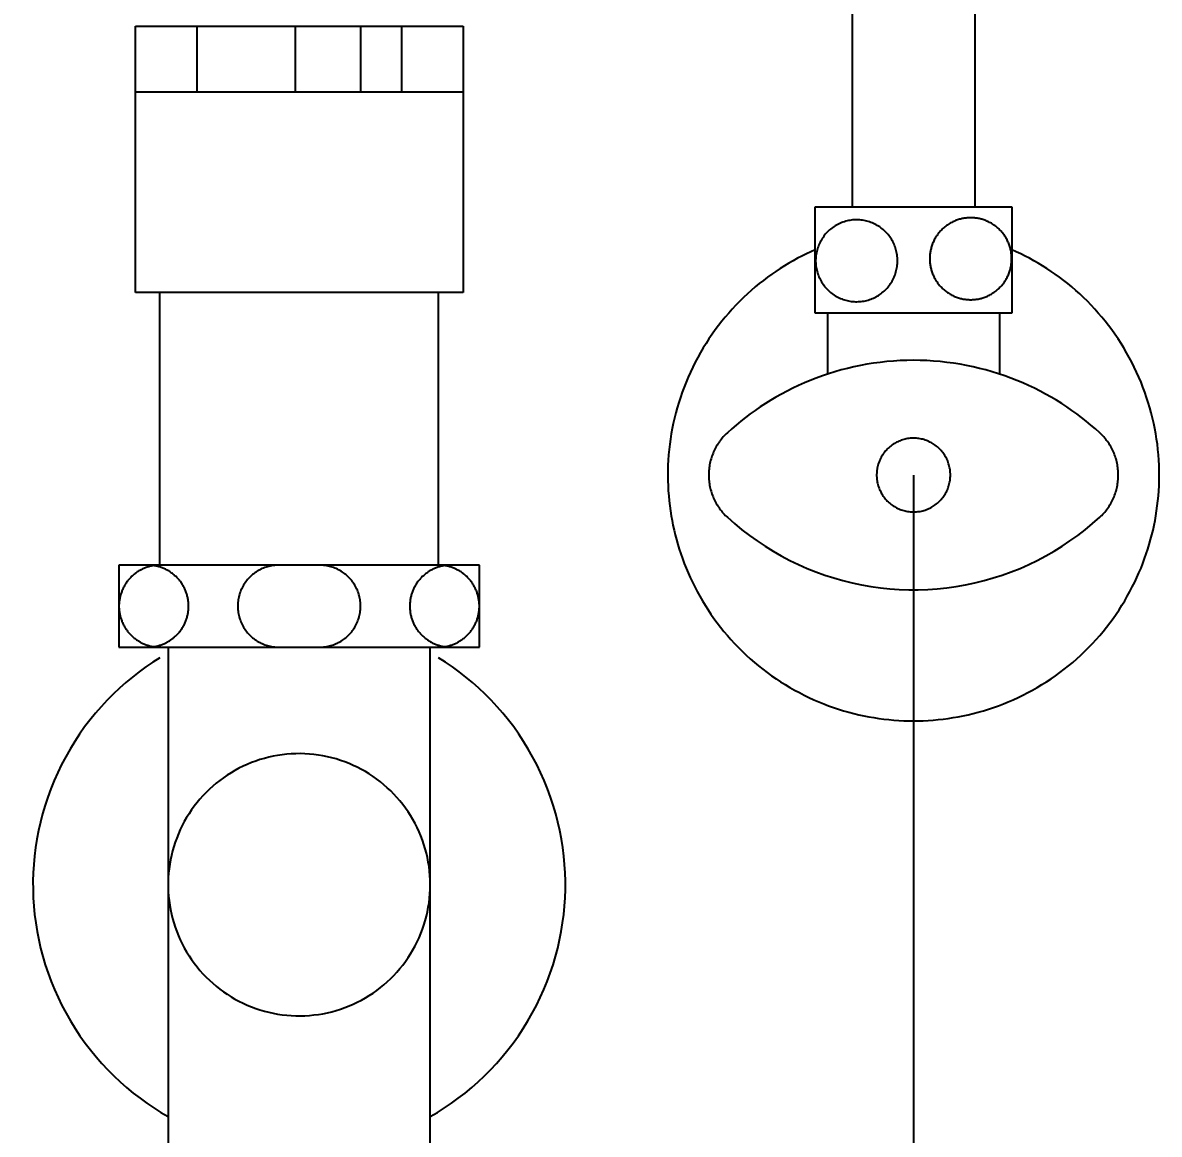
# Model space of a CAD drawing. Header units: millimetres. Extents: x 9401 to 11826, y -521 to 2909.
# Drawn here: x 10173.3 to 10312.1, y 593.8 to 729.4 of the extents above; entities that cross this region are included whole.
import ezdxf
from ezdxf.lldxf.tags import DXFTag

# ---------------------------------------------------------------- set-up
doc = ezdxf.new("R2010")
doc.units = ezdxf.units.MM
doc.header["$LTSCALE"] = 0.2
doc.linetypes.add('DASHED2', pattern=[0.375, 0.25, -0.125])
doc.layers.add('BU', color=7, linetype='Continuous')
doc.layers.add('POINT', color=7, linetype='Continuous')
doc.layers.add('LINE', color=7, linetype='Continuous', lineweight=25)
doc.styles.add('h', font='', dxfattribs={"height": 28})
doc.styles.get('h').set_extended_font_data('Haansoft Batang')
tags = doc.linetypes.add('Amconstr', pattern=[9999, 9999, 0]).pattern_tags.tags
tags[6:7] = [DXFTag(74, 4), DXFTag(75, 0), DXFTag(340, '0'), DXFTag(46, 1.0), DXFTag(50, 0.0), DXFTag(44, 0.0), DXFTag(45, 0.0)]
tags[4:5] = [DXFTag(74, 4), DXFTag(75, 0), DXFTag(340, '0'), DXFTag(46, 1.0), DXFTag(50, 0.0), DXFTag(44, 0.0), DXFTag(45, 0.0)]
doc.dimstyles.new('AM_ISO$0', dxfattribs={"dimtxt": 28, "dimasz": 24, "dimexe": 10, "dimexo": 0, "dimgap": 10, "dimtad": 1, "dimdec": 0, "dimdsep": 46, "dimtxsty": 'h', "dimcen": -5, "dimclrd": 256, "dimclre": 256, "dimclrt": 256, "dimadec": 0, "dimazin": 2, "dimtp": 0.1, "dimtm": 0.1, "dimtfac": 0.71, "dimtdec": 0, "dimtmove": 0, "dimatfit": 3, "dimfxl": 0, "dimlwd": -1, "dimlwe": -1, "dimarcsym": 0})

# ---------------------------------------------------------------- blocks, each defined once
blk = doc.blocks.new('*D9')
at = {"layer": 'Defpoints', "color": 0, "linetype": 'Amconstr'}
for p in [(10132.07, 674.24), (10282.07, 674.24), (10282.07, 435.91)]:
    blk.add_point(p, dxfattribs=at)
at = {"layer": 'LINE', "linetype": 'ByBlock'}
for p, q in [((10132.07, 674.24), (10132.07, 425.91)), ((10282.07, 674.24), (10282.07, 425.91)), ((10156.07, 435.91), (10258.07, 435.91))]:
    blk.add_line(p, q, dxfattribs=at)
at = {"layer": 'LINE', "linetype": 'Amconstr'}
for points in [[(10156.07, 439.91), (10156.07, 431.91), (10132.07, 435.91)], [(10258.07, 439.91), (10258.07, 431.91), (10282.07, 435.91)]]:
    blk.add_solid(points, dxfattribs=at)
at = {"layer": 'LINE', "linetype": 'Amconstr', "insert": (10207.07, 459.94), "char_height": 28, "attachment_point": 5, "style": 'h'}
blk.add_mtext('150', dxfattribs=at)

msp = doc.modelspace()

# ---------------------------------------------------------------- linework, layer by layer
at = {"layer": 'BU', "color": 7}
for points in [[(10289.57, 792.64), (10289.57, 706.99)], [(10274.57, 791.33), (10274.57, 706.99)], [(10191.07, 653.24), (10191.07, 532.24)], [(10223.07, 532.24), (10223.07, 653.24)]]:
    msp.add_lwpolyline(points, dxfattribs=at)
at = {"layer": 'BU', "color": 0}
for points in [[(10187.07, 729.02), (10227.07, 729.02)], [(10187.07, 696.53), (10187.07, 729.02)], [(10194.57, 729.02), (10194.57, 721.02)], [(10206.57, 729.02), (10206.57, 721.02)], [(10214.57, 729.02), (10214.57, 721.02)], [(10219.57, 729.02), (10219.57, 721.02)], [(10227.07, 729.02), (10227.07, 696.53)], [(10187.07, 721.02), (10227.07, 721.02)], [(10270.07, 693.99), (10270.07, 706.99)], [(10270.07, 706.99), (10294.07, 706.99)], [(10294.07, 706.99), (10294.07, 693.99)], [(10280.12, 700.39), (10280.12, 700.57), (10280.11, 700.74), (10280.09, 700.91), (10280.07, 701.08), (10280.05, 701.26), (10280.01, 701.43), (10279.97, 701.59), (10279.93, 701.76), (10279.88, 701.93), (10279.82, 702.09), (10279.76, 702.25), (10279.69, 702.41), (10279.62, 702.57), (10279.54, 702.73), (10279.46, 702.88), (10279.37, 703.03), (10279.27, 703.17), (10279.18, 703.32), (10279.07, 703.46), (10278.96, 703.59), (10278.85, 703.72), (10278.73, 703.85), (10278.61, 703.97), (10278.48, 704.09), (10278.35, 704.21), (10278.22, 704.32), (10278.08, 704.42), (10277.94, 704.52), (10277.79, 704.62), (10277.65, 704.71), (10277.49, 704.79), (10277.34, 704.87), (10277.18, 704.95), (10277.02, 705.02), (10276.86, 705.08), (10276.7, 705.14), (10276.53, 705.19), (10276.37, 705.23), (10276.2, 705.27), (10276.03, 705.31), (10275.86, 705.34), (10275.68, 705.36), (10275.51, 705.38), (10275.34, 705.39), (10275.16, 705.39), (10274.99, 705.39), (10274.82, 705.38), (10274.64, 705.37), (10274.47, 705.35), (10274.3, 705.32), (10274.13, 705.29), (10273.96, 705.26), (10273.79, 705.21), (10273.63, 705.16), (10273.46, 705.11), (10273.3, 705.05), (10273.14, 704.98), (10272.98, 704.91), (10272.82, 704.83), (10272.67, 704.75), (10272.52, 704.66), (10272.37, 704.57), (10272.23, 704.47), (10272.09, 704.37), (10271.95, 704.26), (10271.82, 704.15), (10271.69, 704.03), (10271.57, 703.91), (10271.45, 703.79), (10271.33, 703.66), (10271.22, 703.52), (10271.12, 703.39), (10271.02, 703.25), (10270.92, 703.1), (10270.83, 702.95), (10270.74, 702.8), (10270.66, 702.65), (10270.58, 702.49), (10270.51, 702.34), (10270.45, 702.17), (10270.39, 702.01), (10270.34, 701.85), (10270.29, 701.68), (10270.25, 701.51), (10270.21, 701.34), (10270.18, 701.17), (10270.16, 701), (10270.14, 700.83), (10270.13, 700.65), (10270.12, 700.48), (10270.12, 700.3), (10270.13, 700.13), (10270.14, 699.96), (10270.16, 699.79), (10270.18, 699.61), (10270.21, 699.44), (10270.25, 699.27), (10270.29, 699.1), (10270.34, 698.94), (10270.39, 698.77), (10270.45, 698.61), (10270.51, 698.45), (10270.58, 698.29), (10270.66, 698.13), (10270.74, 697.98), (10270.83, 697.83), (10270.92, 697.68), (10271.02, 697.54), (10271.12, 697.4), (10271.22, 697.26), (10271.33, 697.13), (10271.45, 697), (10271.57, 696.87), (10271.69, 696.75), (10271.82, 696.63), (10271.95, 696.52), (10272.09, 696.41), (10272.23, 696.31), (10272.37, 696.21), (10272.52, 696.12), (10272.67, 696.03), (10272.82, 695.95), (10272.98, 695.87), (10273.14, 695.8), (10273.3, 695.74), (10273.46, 695.68), (10273.63, 695.62), (10273.79, 695.57), (10273.96, 695.53), (10274.13, 695.49), (10274.3, 695.46), (10274.47, 695.43), (10274.64, 695.41), (10274.82, 695.4), (10274.99, 695.39), (10275.16, 695.39), (10275.34, 695.4), (10275.51, 695.41), (10275.68, 695.42), (10275.86, 695.45), (10276.03, 695.47), (10276.2, 695.51), (10276.37, 695.55), (10276.53, 695.6), (10276.7, 695.65), (10276.86, 695.7), (10277.02, 695.77), (10277.18, 695.84), (10277.34, 695.91), (10277.49, 695.99), (10277.65, 696.08), (10277.79, 696.17), (10277.94, 696.26), (10278.08, 696.36), (10278.22, 696.47), (10278.35, 696.58), (10278.48, 696.69), (10278.61, 696.81), (10278.73, 696.93), (10278.85, 697.06), (10278.96, 697.19), (10279.07, 697.33), (10279.18, 697.47), (10279.27, 697.61), (10279.37, 697.76), (10279.46, 697.9), (10279.54, 698.06), (10279.62, 698.21), (10279.69, 698.37), (10279.76, 698.53), (10279.82, 698.69), (10279.88, 698.85), (10279.93, 699.02), (10279.97, 699.19), (10280.01, 699.36), (10280.05, 699.53), (10280.07, 699.7), (10280.09, 699.87), (10280.11, 700.04), (10280.12, 700.22), (10280.12, 700.39)], [(10294.05, 700.64), (10294.05, 700.75), (10294.04, 700.86), (10294.04, 700.98), (10294.03, 701.09), (10294.02, 701.2), (10294, 701.32), (10293.99, 701.44), (10293.97, 701.55), (10293.94, 701.67), (10293.92, 701.78), (10293.89, 701.9), (10293.86, 702.02), (10293.82, 702.13), (10293.78, 702.25), (10293.74, 702.37), (10293.7, 702.48), (10293.65, 702.6), (10293.6, 702.71), (10293.55, 702.83), (10293.49, 702.94), (10293.43, 703.05), (10293.37, 703.16), (10293.3, 703.27), (10293.23, 703.38), (10293.16, 703.48), (10293.09, 703.59), (10293.01, 703.69), (10292.93, 703.79), (10292.85, 703.89), (10292.76, 703.99), (10292.67, 704.08), (10292.58, 704.18), (10292.49, 704.27), (10292.4, 704.36), (10292.3, 704.44), (10292.2, 704.52), (10292.1, 704.6), (10292, 704.68), (10291.89, 704.75), (10291.78, 704.83), (10291.68, 704.89), (10291.57, 704.96), (10291.46, 705.02), (10291.35, 705.08), (10291.23, 705.14), (10291.12, 705.19), (10291, 705.24), (10290.89, 705.29), (10290.77, 705.33), (10290.66, 705.38), (10290.54, 705.41), (10290.42, 705.45), (10290.31, 705.48), (10290.19, 705.51), (10290.07, 705.53), (10289.96, 705.56), (10289.84, 705.58), (10289.73, 705.6), (10289.61, 705.61), (10289.5, 705.62), (10289.38, 705.63), (10289.27, 705.64), (10289.16, 705.64), (10289.05, 705.64), (10288.94, 705.64), (10288.83, 705.64), (10288.71, 705.63), (10288.6, 705.62), (10288.49, 705.61), (10288.37, 705.6), (10288.25, 705.58), (10288.14, 705.56), (10288.02, 705.53), (10287.91, 705.51), (10287.79, 705.48), (10287.67, 705.45), (10287.56, 705.41), (10287.44, 705.38), (10287.32, 705.33), (10287.21, 705.29), (10287.09, 705.24), (10286.98, 705.19), (10286.87, 705.14), (10286.75, 705.08), (10286.64, 705.02), (10286.53, 704.96), (10286.42, 704.89), (10286.31, 704.83), (10286.21, 704.75), (10286.1, 704.68), (10286, 704.6), (10285.9, 704.52), (10285.8, 704.44), (10285.7, 704.36), (10285.61, 704.27), (10285.51, 704.18), (10285.42, 704.08), (10285.34, 703.99), (10285.25, 703.89), (10285.17, 703.79), (10285.09, 703.69), (10285.01, 703.59), (10284.94, 703.48), (10284.86, 703.38), (10284.8, 703.27), (10284.73, 703.16), (10284.67, 703.05), (10284.61, 702.94), (10284.55, 702.83), (10284.5, 702.71), (10284.45, 702.6), (10284.4, 702.48), (10284.36, 702.37), (10284.31, 702.25), (10284.28, 702.13), (10284.24, 702.02), (10284.21, 701.9), (10284.18, 701.78), (10284.16, 701.67), (10284.13, 701.55), (10284.11, 701.44), (10284.1, 701.32), (10284.08, 701.2), (10284.07, 701.09), (10284.06, 700.98), (10284.05, 700.86), (10284.05, 700.75), (10284.05, 700.64), (10284.05, 700.53), (10284.05, 700.42), (10284.06, 700.31), (10284.07, 700.19), (10284.08, 700.08), (10284.1, 699.96), (10284.11, 699.85), (10284.13, 699.73), (10284.16, 699.62), (10284.18, 699.5), (10284.21, 699.38), (10284.24, 699.27), (10284.28, 699.15), (10284.31, 699.03), (10284.36, 698.92), (10284.4, 698.8), (10284.45, 698.69), (10284.5, 698.57), (10284.55, 698.46), (10284.61, 698.34), (10284.67, 698.23), (10284.73, 698.12), (10284.8, 698.01), (10284.86, 697.91), (10284.94, 697.8), (10285.01, 697.69), (10285.09, 697.59), (10285.17, 697.49), (10285.25, 697.39), (10285.34, 697.29), (10285.42, 697.2), (10285.51, 697.11), (10285.61, 697.02), (10285.7, 696.93), (10285.8, 696.84), (10285.9, 696.76), (10286, 696.68), (10286.1, 696.6), (10286.21, 696.53), (10286.31, 696.46), (10286.42, 696.39), (10286.53, 696.32), (10286.64, 696.26), (10286.75, 696.2), (10286.87, 696.14), (10286.98, 696.09), (10287.09, 696.04), (10287.21, 695.99), (10287.32, 695.95), (10287.44, 695.91), (10287.56, 695.87), (10287.67, 695.83), (10287.79, 695.8), (10287.91, 695.77), (10288.02, 695.75), (10288.14, 695.72), (10288.25, 695.7), (10288.37, 695.69), (10288.49, 695.67), (10288.6, 695.66), (10288.71, 695.65), (10288.83, 695.65), (10288.94, 695.64), (10289.05, 695.64), (10289.16, 695.64), (10289.27, 695.65), (10289.38, 695.65), (10289.5, 695.66), (10289.61, 695.67), (10289.73, 695.69), (10289.84, 695.7), (10289.96, 695.72), (10290.07, 695.75), (10290.19, 695.77), (10290.31, 695.8), (10290.42, 695.83), (10290.54, 695.87), (10290.66, 695.91), (10290.77, 695.95), (10290.89, 695.99), (10291, 696.04), (10291.12, 696.09), (10291.23, 696.14), (10291.35, 696.2), (10291.46, 696.26), (10291.57, 696.32), (10291.68, 696.39), (10291.78, 696.46), (10291.89, 696.53), (10292, 696.6), (10292.1, 696.68), (10292.2, 696.76), (10292.3, 696.84), (10292.4, 696.93), (10292.49, 697.02), (10292.58, 697.11), (10292.67, 697.2), (10292.76, 697.29), (10292.85, 697.39), (10292.93, 697.49), (10293.01, 697.59), (10293.09, 697.69), (10293.16, 697.8), (10293.23, 697.91), (10293.3, 698.01), (10293.37, 698.12), (10293.43, 698.23), (10293.49, 698.34), (10293.55, 698.46), (10293.6, 698.57), (10293.65, 698.69), (10293.7, 698.8), (10293.74, 698.92), (10293.78, 699.03), (10293.82, 699.15), (10293.86, 699.27), (10293.89, 699.38), (10293.92, 699.5), (10293.94, 699.62), (10293.97, 699.73), (10293.99, 699.85), (10294, 699.96), (10294.02, 700.08), (10294.03, 700.19), (10294.04, 700.31), (10294.04, 700.42), (10294.05, 700.53), (10294.05, 700.64)], [(10270.07, 701.73), (10269.53, 701.49), (10268.99, 701.24), (10268.45, 700.97), (10267.91, 700.69), (10267.38, 700.4), (10266.85, 700.09), (10266.32, 699.77), (10265.8, 699.44), (10265.28, 699.1), (10264.76, 698.74), (10264.25, 698.37), (10263.74, 697.99), (10263.24, 697.6), (10262.75, 697.19), (10262.26, 696.77), (10261.79, 696.34), (10261.31, 695.9), (10260.85, 695.44), (10260.39, 694.98), (10259.95, 694.5), (10259.51, 694.01), (10259.08, 693.52), (10258.67, 693.01), (10258.26, 692.49), (10257.86, 691.96), (10257.48, 691.42), (10257.1, 690.87), (10256.74, 690.31), (10256.39, 689.75), (10256.05, 689.18), (10255.73, 688.59), (10255.42, 688.01), (10255.12, 687.41), (10254.83, 686.81), (10254.56, 686.2), (10254.3, 685.59), (10254.06, 684.97), (10253.83, 684.35), (10253.61, 683.72), (10253.41, 683.09), (10253.22, 682.46), (10253.05, 681.83), (10252.89, 681.19), (10252.74, 680.55), (10252.61, 679.91), (10252.5, 679.27), (10252.39, 678.63), (10252.31, 677.99), (10252.23, 677.35), (10252.17, 676.71), (10252.13, 676.07), (10252.09, 675.44), (10252.08, 674.8), (10252.07, 674.17), (10252.08, 673.55), (10252.1, 672.92), (10252.13, 672.3), (10252.18, 671.69), (10252.24, 671.08), (10252.31, 670.47), (10252.39, 669.87), (10252.48, 669.28), (10252.59, 668.69), (10252.7, 668.11), (10252.83, 667.53), (10252.97, 666.95), (10253.12, 666.37), (10253.29, 665.78), (10253.46, 665.2), (10253.65, 664.62), (10253.86, 664.04), (10254.07, 663.46), (10254.31, 662.88), (10254.55, 662.3), (10254.81, 661.72), (10255.08, 661.15), (10255.36, 660.58), (10255.66, 660.02), (10255.97, 659.45), (10256.29, 658.9), (10256.63, 658.35), (10256.98, 657.8), (10257.34, 657.26), (10257.71, 656.72), (10258.1, 656.2), (10258.5, 655.67), (10258.92, 655.16), (10259.34, 654.66), (10259.78, 654.16), (10260.23, 653.67), (10260.69, 653.2), (10261.16, 652.73), (10261.64, 652.27), (10262.13, 651.82), (10262.64, 651.38), (10263.15, 650.96), (10263.67, 650.54), (10264.2, 650.14), (10264.74, 649.75), (10265.29, 649.37), (10265.84, 649.01), (10266.4, 648.66), (10266.97, 648.32), (10267.55, 647.99), (10268.13, 647.68), (10268.71, 647.38), (10269.3, 647.09), (10269.9, 646.82), (10270.5, 646.56), (10271.1, 646.31), (10271.71, 646.08), (10272.32, 645.87), (10272.93, 645.66), (10273.54, 645.48), (10274.16, 645.3), (10274.77, 645.14), (10275.39, 644.99), (10276.01, 644.86), (10276.62, 644.74), (10277.24, 644.63), (10277.85, 644.54), (10278.46, 644.46), (10279.07, 644.39), (10279.68, 644.33), (10280.28, 644.29), (10280.88, 644.26), (10281.48, 644.24), (10282.07, 644.24), (10282.66, 644.24), (10283.26, 644.26), (10283.86, 644.29), (10284.47, 644.33), (10285.07, 644.39), (10285.68, 644.46), (10286.29, 644.54), (10286.91, 644.63), (10287.52, 644.74), (10288.13, 644.86), (10288.75, 644.99), (10289.37, 645.14), (10289.98, 645.3), (10290.6, 645.48), (10291.21, 645.66), (10291.82, 645.87), (10292.43, 646.08), (10293.04, 646.31), (10293.64, 646.56), (10294.24, 646.82), (10294.84, 647.09), (10295.43, 647.38), (10296.01, 647.68), (10296.6, 647.99), (10297.17, 648.32), (10297.74, 648.66), (10298.3, 649.01), (10298.86, 649.37), (10299.4, 649.75), (10299.94, 650.14), (10300.47, 650.54), (10300.99, 650.96), (10301.5, 651.38), (10302.01, 651.82), (10302.5, 652.27), (10302.98, 652.73), (10303.45, 653.2), (10303.91, 653.67), (10304.36, 654.16), (10304.8, 654.66), (10305.22, 655.16), (10305.64, 655.67), (10306.04, 656.2), (10306.43, 656.72), (10306.8, 657.26), (10307.16, 657.8), (10307.51, 658.35), (10307.85, 658.9), (10308.17, 659.45), (10308.48, 660.02), (10308.78, 660.58), (10309.07, 661.15), (10309.34, 661.72), (10309.59, 662.3), (10309.84, 662.88), (10310.07, 663.46), (10310.28, 664.04), (10310.49, 664.62), (10310.68, 665.2), (10310.85, 665.78), (10311.02, 666.37), (10311.17, 666.95), (10311.31, 667.53), (10311.44, 668.11), (10311.55, 668.69), (10311.66, 669.28), (10311.75, 669.87), (10311.83, 670.47), (10311.9, 671.08), (10311.96, 671.69), (10312.01, 672.3), (10312.04, 672.92), (10312.06, 673.55), (10312.07, 674.17), (10312.07, 674.8), (10312.05, 675.44), (10312.01, 676.07), (10311.97, 676.71), (10311.91, 677.35), (10311.84, 677.99), (10311.75, 678.63), (10311.65, 679.27), (10311.53, 679.91), (10311.4, 680.55), (10311.25, 681.19), (10311.1, 681.83), (10310.92, 682.46), (10310.73, 683.09), (10310.53, 683.72), (10310.32, 684.35), (10310.08, 684.97), (10309.84, 685.59), (10309.58, 686.2), (10309.31, 686.81), (10309.02, 687.41), (10308.72, 688.01), (10308.41, 688.59), (10308.09, 689.17), (10307.75, 689.75), (10307.4, 690.31), (10307.04, 690.87), (10306.66, 691.42), (10306.28, 691.96), (10305.88, 692.49), (10305.48, 693.01), (10305.06, 693.52), (10304.63, 694.01), (10304.19, 694.5), (10303.75, 694.98), (10303.29, 695.44), (10302.83, 695.9), (10302.36, 696.34), (10301.88, 696.77), (10301.39, 697.19), (10300.9, 697.6), (10300.4, 697.99), (10299.89, 698.37), (10299.38, 698.74), (10298.87, 699.1), (10298.34, 699.44), (10297.82, 699.77), (10297.29, 700.09), (10296.76, 700.4), (10296.23, 700.69), (10295.69, 700.97), (10295.15, 701.24), (10294.61, 701.49), (10294.07, 701.73)], [(10227.07, 696.53), (10187.07, 696.53)], [(10190.07, 663.24), (10190.07, 696.53)], [(10224.07, 663.24), (10224.07, 696.53)], [(10294.07, 693.99), (10270.07, 693.99)], [(10271.57, 693.99), (10271.57, 686.56)], [(10292.57, 693.99), (10292.57, 686.56)], [(10304.8, 679.4), (10304.27, 679.88), (10303.72, 680.34), (10303.16, 680.8), (10302.59, 681.26), (10302, 681.7), (10301.4, 682.13), (10300.79, 682.55), (10300.16, 682.96), (10299.51, 683.36), (10298.86, 683.75), (10298.19, 684.12), (10297.51, 684.49), (10296.82, 684.83), (10296.12, 685.17), (10295.4, 685.48), (10294.68, 685.79), (10293.94, 686.07), (10293.2, 686.35), (10292.44, 686.6), (10291.68, 686.84), (10290.91, 687.06), (10290.13, 687.26), (10289.34, 687.44), (10288.55, 687.61), (10287.75, 687.76), (10286.95, 687.88), (10286.14, 687.99), (10285.33, 688.08), (10284.52, 688.15), (10283.7, 688.2), (10282.89, 688.23), (10282.07, 688.24), (10281.25, 688.23), (10280.44, 688.2), (10279.62, 688.15), (10278.81, 688.08), (10278, 687.99), (10277.19, 687.88), (10276.39, 687.76), (10275.59, 687.61), (10274.8, 687.44), (10274.01, 687.26), (10273.23, 687.06), (10272.46, 686.84), (10271.7, 686.6), (10270.94, 686.35), (10270.2, 686.07), (10269.46, 685.79), (10268.74, 685.48), (10268.02, 685.17), (10267.32, 684.83), (10266.63, 684.49), (10265.95, 684.12), (10265.28, 683.75), (10264.63, 683.36), (10263.98, 682.96), (10263.36, 682.55), (10262.74, 682.13), (10262.14, 681.7), (10261.55, 681.26), (10260.98, 680.8), (10260.42, 680.34), (10259.87, 679.88), (10259.34, 679.4)], [(10259.34, 679.4), (10259.21, 679.28), (10259.09, 679.15), (10258.96, 679.03), (10258.84, 678.89), (10258.72, 678.76), (10258.61, 678.62), (10258.5, 678.47), (10258.39, 678.33), (10258.29, 678.18), (10258.18, 678.03), (10258.09, 677.87), (10257.99, 677.71), (10257.9, 677.55), (10257.82, 677.39), (10257.74, 677.23), (10257.66, 677.06), (10257.59, 676.89), (10257.52, 676.72), (10257.46, 676.54), (10257.4, 676.37), (10257.35, 676.2), (10257.3, 676.02), (10257.26, 675.84), (10257.22, 675.66), (10257.18, 675.49), (10257.15, 675.31), (10257.13, 675.13), (10257.11, 674.95), (10257.09, 674.77), (10257.08, 674.59), (10257.07, 674.42), (10257.07, 674.24), (10257.07, 674.06), (10257.08, 673.88), (10257.09, 673.71), (10257.11, 673.53), (10257.13, 673.35), (10257.15, 673.17), (10257.18, 672.99), (10257.22, 672.81), (10257.26, 672.64), (10257.3, 672.46), (10257.35, 672.28), (10257.4, 672.11), (10257.46, 671.93), (10257.52, 671.76), (10257.59, 671.59), (10257.66, 671.42), (10257.74, 671.25), (10257.82, 671.09), (10257.9, 670.92), (10257.99, 670.76), (10258.09, 670.61), (10258.18, 670.45), (10258.29, 670.3), (10258.39, 670.15), (10258.5, 670), (10258.61, 669.86), (10258.72, 669.72), (10258.84, 669.58), (10258.96, 669.45), (10259.09, 669.32), (10259.21, 669.2), (10259.34, 669.08)], [(10286.57, 674.24), (10286.57, 674.39), (10286.56, 674.55), (10286.55, 674.71), (10286.53, 674.86), (10286.5, 675.02), (10286.47, 675.17), (10286.44, 675.32), (10286.4, 675.47), (10286.35, 675.62), (10286.3, 675.77), (10286.25, 675.92), (10286.19, 676.06), (10286.12, 676.2), (10286.05, 676.34), (10285.97, 676.48), (10285.89, 676.61), (10285.81, 676.74), (10285.72, 676.87), (10285.63, 677), (10285.53, 677.12), (10285.43, 677.24), (10285.32, 677.35), (10285.21, 677.46), (10285.1, 677.57), (10284.98, 677.67), (10284.86, 677.77), (10284.73, 677.87), (10284.61, 677.96), (10284.48, 678.04), (10284.34, 678.12), (10284.21, 678.2), (10284.07, 678.27), (10283.93, 678.34), (10283.78, 678.4), (10283.64, 678.46), (10283.49, 678.51), (10283.34, 678.56), (10283.19, 678.6), (10283.04, 678.63), (10282.89, 678.66), (10282.73, 678.69), (10282.58, 678.71), (10282.42, 678.72), (10282.27, 678.73), (10282.11, 678.74), (10281.95, 678.74), (10281.8, 678.73), (10281.64, 678.72), (10281.49, 678.7), (10281.33, 678.68), (10281.18, 678.65), (10281.03, 678.62), (10280.87, 678.58), (10280.72, 678.53), (10280.58, 678.48), (10280.43, 678.43), (10280.29, 678.37), (10280.14, 678.31), (10280, 678.24), (10279.87, 678.16), (10279.73, 678.08), (10279.6, 678), (10279.47, 677.91), (10279.34, 677.82), (10279.22, 677.72), (10279.1, 677.62), (10278.99, 677.52), (10278.87, 677.41), (10278.77, 677.29), (10278.66, 677.18), (10278.56, 677.06), (10278.47, 676.93), (10278.38, 676.81), (10278.29, 676.68), (10278.21, 676.54), (10278.13, 676.41), (10278.06, 676.27), (10277.99, 676.13), (10277.92, 675.99), (10277.87, 675.84), (10277.81, 675.7), (10277.76, 675.55), (10277.72, 675.4), (10277.68, 675.25), (10277.65, 675.09), (10277.63, 674.94), (10277.6, 674.78), (10277.59, 674.63), (10277.58, 674.47), (10277.57, 674.32), (10277.57, 674.16), (10277.58, 674), (10277.59, 673.85), (10277.6, 673.69), (10277.63, 673.54), (10277.65, 673.38), (10277.68, 673.23), (10277.72, 673.08), (10277.76, 672.93), (10277.81, 672.78), (10277.87, 672.63), (10277.92, 672.49), (10277.99, 672.35), (10278.06, 672.21), (10278.13, 672.07), (10278.21, 671.93), (10278.29, 671.8), (10278.38, 671.67), (10278.47, 671.54), (10278.56, 671.42), (10278.66, 671.3), (10278.77, 671.18), (10278.87, 671.07), (10278.99, 670.96), (10279.1, 670.86), (10279.22, 670.76), (10279.34, 670.66), (10279.47, 670.57), (10279.6, 670.48), (10279.73, 670.39), (10279.87, 670.32), (10280, 670.24), (10280.14, 670.17), (10280.29, 670.11), (10280.43, 670.05), (10280.58, 669.99), (10280.72, 669.94), (10280.87, 669.9), (10281.03, 669.86), (10281.18, 669.83), (10281.33, 669.8), (10281.49, 669.78), (10281.64, 669.76), (10281.8, 669.75), (10281.95, 669.74), (10282.11, 669.74), (10282.27, 669.74), (10282.42, 669.75), (10282.58, 669.77), (10282.73, 669.79), (10282.89, 669.81), (10283.04, 669.84), (10283.19, 669.88), (10283.34, 669.92), (10283.49, 669.97), (10283.64, 670.02), (10283.78, 670.08), (10283.93, 670.14), (10284.07, 670.21), (10284.21, 670.28), (10284.34, 670.35), (10284.48, 670.44), (10284.61, 670.52), (10284.73, 670.61), (10284.86, 670.71), (10284.98, 670.81), (10285.1, 670.91), (10285.21, 671.02), (10285.32, 671.13), (10285.43, 671.24), (10285.53, 671.36), (10285.63, 671.48), (10285.72, 671.61), (10285.81, 671.73), (10285.89, 671.87), (10285.97, 672), (10286.05, 672.14), (10286.12, 672.28), (10286.19, 672.42), (10286.25, 672.56), (10286.3, 672.71), (10286.35, 672.86), (10286.4, 673.01), (10286.44, 673.16), (10286.47, 673.31), (10286.5, 673.46), (10286.53, 673.62), (10286.55, 673.77), (10286.56, 673.93), (10286.57, 674.08), (10286.57, 674.24)], [(10304.8, 669.08), (10304.93, 669.2), (10305.05, 669.32), (10305.18, 669.45), (10305.3, 669.58), (10305.42, 669.72), (10305.53, 669.86), (10305.64, 670), (10305.75, 670.15), (10305.86, 670.3), (10305.96, 670.45), (10306.05, 670.61), (10306.15, 670.76), (10306.24, 670.92), (10306.32, 671.09), (10306.4, 671.25), (10306.48, 671.42), (10306.55, 671.59), (10306.62, 671.76), (10306.68, 671.93), (10306.74, 672.11), (10306.79, 672.28), (10306.84, 672.46), (10306.88, 672.64), (10306.92, 672.81), (10306.96, 672.99), (10306.99, 673.17), (10307.01, 673.35), (10307.03, 673.53), (10307.05, 673.71), (10307.06, 673.88), (10307.07, 674.06), (10307.07, 674.24), (10307.07, 674.42), (10307.06, 674.59), (10307.05, 674.77), (10307.03, 674.95), (10307.01, 675.13), (10306.99, 675.31), (10306.96, 675.49), (10306.92, 675.66), (10306.88, 675.84), (10306.84, 676.02), (10306.79, 676.2), (10306.74, 676.37), (10306.68, 676.54), (10306.62, 676.72), (10306.55, 676.89), (10306.48, 677.06), (10306.4, 677.23), (10306.32, 677.39), (10306.24, 677.55), (10306.15, 677.71), (10306.05, 677.87), (10305.96, 678.03), (10305.86, 678.18), (10305.75, 678.33), (10305.64, 678.47), (10305.53, 678.62), (10305.42, 678.76), (10305.3, 678.89), (10305.18, 679.03), (10305.05, 679.15), (10304.93, 679.28), (10304.8, 679.4)], [(10259.34, 669.08), (10260.21, 668.31), (10261.11, 667.57), (10262.03, 666.86), (10262.97, 666.19), (10263.94, 665.54), (10264.92, 664.94), (10265.93, 664.36), (10266.96, 663.82), (10268.01, 663.32), (10269.07, 662.85), (10270.15, 662.42), (10271.24, 662.03), (10272.34, 661.68), (10273.46, 661.36), (10274.59, 661.08), (10275.72, 660.84), (10276.87, 660.64), (10278.02, 660.48), (10279.17, 660.36), (10280.33, 660.28), (10281.49, 660.24), (10282.65, 660.24), (10283.81, 660.28), (10284.97, 660.36), (10286.12, 660.48), (10287.27, 660.64), (10288.42, 660.84), (10289.55, 661.08), (10290.68, 661.36), (10291.8, 661.68), (10292.9, 662.03), (10293.99, 662.42), (10295.07, 662.85), (10296.13, 663.32), (10297.18, 663.82), (10298.21, 664.36), (10299.22, 664.94), (10300.2, 665.54), (10301.17, 666.19), (10302.12, 666.86), (10303.04, 667.57), (10303.93, 668.31), (10304.8, 669.08)], [(10229.07, 663.24), (10185.07, 663.24)], [(10185.07, 663.24), (10185.07, 653.24)], [(10204.57, 663.24), (10204.4, 663.24), (10204.23, 663.23), (10204.05, 663.21), (10203.88, 663.19), (10203.71, 663.16), (10203.54, 663.13), (10203.37, 663.09), (10203.21, 663.05), (10203.04, 663), (10202.88, 662.94), (10202.72, 662.88), (10202.56, 662.82), (10202.4, 662.74), (10202.25, 662.67), (10202.1, 662.58), (10201.95, 662.5), (10201.8, 662.4), (10201.66, 662.3), (10201.52, 662.2), (10201.39, 662.09), (10201.25, 661.98), (10201.13, 661.86), (10201, 661.74), (10200.89, 661.62), (10200.77, 661.49), (10200.66, 661.36), (10200.56, 661.22), (10200.46, 661.08), (10200.36, 660.94), (10200.27, 660.79), (10200.18, 660.64), (10200.1, 660.49), (10200.03, 660.33), (10199.96, 660.17), (10199.9, 660.01), (10199.84, 659.85), (10199.78, 659.68), (10199.74, 659.52), (10199.7, 659.35), (10199.66, 659.18), (10199.63, 659.01), (10199.61, 658.84), (10199.59, 658.67), (10199.58, 658.5), (10199.57, 658.33), (10199.57, 658.15), (10199.58, 657.98), (10199.59, 657.81), (10199.61, 657.64), (10199.63, 657.47), (10199.66, 657.3), (10199.7, 657.13), (10199.74, 656.96), (10199.78, 656.79), (10199.84, 656.63), (10199.9, 656.47), (10199.96, 656.31), (10200.03, 656.15), (10200.1, 655.99), (10200.18, 655.84), (10200.27, 655.69), (10200.36, 655.54), (10200.46, 655.4), (10200.56, 655.26), (10200.66, 655.12), (10200.77, 654.99), (10200.89, 654.86), (10201, 654.73), (10201.13, 654.61), (10201.25, 654.5), (10201.39, 654.38), (10201.52, 654.28), (10201.66, 654.17), (10201.8, 654.08), (10201.95, 653.98), (10202.1, 653.89), (10202.25, 653.81), (10202.4, 653.73), (10202.56, 653.66), (10202.72, 653.59), (10202.88, 653.53), (10203.04, 653.48), (10203.21, 653.43), (10203.37, 653.38), (10203.54, 653.35), (10203.71, 653.31), (10203.88, 653.29), (10204.05, 653.27), (10204.23, 653.25), (10204.4, 653.24), (10204.57, 653.24)], [(10209.57, 653.24), (10209.74, 653.24), (10209.92, 653.25), (10210.09, 653.27), (10210.26, 653.29), (10210.43, 653.31), (10210.6, 653.35), (10210.77, 653.38), (10210.93, 653.43), (10211.1, 653.48), (10211.26, 653.53), (10211.42, 653.59), (10211.58, 653.66), (10211.74, 653.73), (10211.89, 653.81), (10212.05, 653.89), (10212.19, 653.98), (10212.34, 654.08), (10212.48, 654.17), (10212.62, 654.28), (10212.75, 654.38), (10212.89, 654.5), (10213.01, 654.61), (10213.14, 654.73), (10213.26, 654.86), (10213.37, 654.99), (10213.48, 655.12), (10213.58, 655.26), (10213.69, 655.4), (10213.78, 655.54), (10213.87, 655.69), (10213.96, 655.84), (10214.04, 655.99), (10214.11, 656.15), (10214.18, 656.31), (10214.25, 656.47), (10214.3, 656.63), (10214.36, 656.79), (10214.4, 656.96), (10214.45, 657.13), (10214.48, 657.3), (10214.51, 657.47), (10214.53, 657.64), (10214.55, 657.81), (10214.56, 657.98), (10214.57, 658.15), (10214.57, 658.33), (10214.56, 658.5), (10214.55, 658.67), (10214.53, 658.84), (10214.51, 659.01), (10214.48, 659.18), (10214.45, 659.35), (10214.4, 659.52), (10214.36, 659.68), (10214.3, 659.85), (10214.25, 660.01), (10214.18, 660.17), (10214.11, 660.33), (10214.04, 660.49), (10213.96, 660.64), (10213.87, 660.79), (10213.78, 660.94), (10213.69, 661.08), (10213.58, 661.22), (10213.48, 661.36), (10213.37, 661.49), (10213.26, 661.62), (10213.14, 661.74), (10213.01, 661.86), (10212.89, 661.98), (10212.75, 662.09), (10212.62, 662.2), (10212.48, 662.3), (10212.34, 662.4), (10212.19, 662.5), (10212.05, 662.58), (10211.89, 662.67), (10211.74, 662.74), (10211.58, 662.82), (10211.42, 662.88), (10211.26, 662.94), (10211.1, 663), (10210.93, 663.05), (10210.77, 663.09), (10210.6, 663.13), (10210.43, 663.16), (10210.26, 663.19), (10210.09, 663.21), (10209.92, 663.23), (10209.74, 663.24), (10209.57, 663.24)], [(10229.07, 653.24), (10229.07, 663.24)], [(10189.32, 663.18), (10189.22, 663.17), (10189.12, 663.15), (10189.02, 663.13), (10188.91, 663.1), (10188.81, 663.08), (10188.71, 663.05), (10188.61, 663.02), (10188.51, 662.99), (10188.4, 662.95), (10188.3, 662.92), (10188.2, 662.88), (10188.1, 662.83), (10188, 662.79), (10187.9, 662.74), (10187.8, 662.69), (10187.7, 662.64), (10187.6, 662.59), (10187.5, 662.53), (10187.41, 662.47), (10187.31, 662.41), (10187.22, 662.35), (10187.12, 662.28), (10187.03, 662.21), (10186.94, 662.14), (10186.85, 662.07), (10186.77, 661.99), (10186.68, 661.91), (10186.6, 661.84), (10186.51, 661.75), (10186.43, 661.67), (10186.36, 661.59), (10186.28, 661.5), (10186.2, 661.41), (10186.13, 661.32), (10186.06, 661.23), (10185.99, 661.13), (10185.93, 661.04), (10185.86, 660.94), (10185.8, 660.84), (10185.74, 660.75), (10185.69, 660.65), (10185.63, 660.54), (10185.58, 660.44), (10185.53, 660.34), (10185.49, 660.24), (10185.44, 660.13), (10185.4, 660.03), (10185.36, 659.92), (10185.33, 659.82), (10185.29, 659.71), (10185.26, 659.6), (10185.23, 659.5), (10185.21, 659.39), (10185.18, 659.29), (10185.16, 659.18), (10185.14, 659.07), (10185.12, 658.97), (10185.11, 658.86), (10185.1, 658.76), (10185.09, 658.65), (10185.08, 658.55), (10185.07, 658.44), (10185.07, 658.34), (10185.07, 658.24), (10185.07, 658.14), (10185.07, 658.03), (10185.08, 657.93), (10185.09, 657.83), (10185.1, 657.72), (10185.11, 657.62), (10185.12, 657.51), (10185.14, 657.4), (10185.16, 657.3), (10185.18, 657.19), (10185.21, 657.09), (10185.23, 656.98), (10185.26, 656.87), (10185.29, 656.77), (10185.33, 656.66), (10185.36, 656.55), (10185.4, 656.45), (10185.44, 656.34), (10185.49, 656.24), (10185.53, 656.14), (10185.58, 656.03), (10185.63, 655.93), (10185.69, 655.83), (10185.74, 655.73), (10185.8, 655.63), (10185.86, 655.54), (10185.93, 655.44), (10185.99, 655.34), (10186.06, 655.25), (10186.13, 655.16), (10186.2, 655.07), (10186.28, 654.98), (10186.36, 654.89), (10186.43, 654.81), (10186.51, 654.72), (10186.6, 654.64), (10186.68, 654.56), (10186.77, 654.49), (10186.85, 654.41), (10186.94, 654.34), (10187.03, 654.27), (10187.12, 654.2), (10187.22, 654.13), (10187.31, 654.07), (10187.41, 654.01), (10187.5, 653.95), (10187.6, 653.89), (10187.7, 653.84), (10187.8, 653.78), (10187.9, 653.74), (10188, 653.69), (10188.1, 653.64), (10188.2, 653.6), (10188.3, 653.56), (10188.4, 653.52), (10188.51, 653.49), (10188.61, 653.46), (10188.71, 653.43), (10188.81, 653.4), (10188.91, 653.37), (10189.02, 653.35), (10189.12, 653.33), (10189.22, 653.31), (10189.32, 653.3)], [(10189.32, 653.3), (10189.42, 653.31), (10189.52, 653.33), (10189.62, 653.35), (10189.73, 653.37), (10189.83, 653.4), (10189.93, 653.43), (10190.03, 653.46), (10190.13, 653.49), (10190.24, 653.52), (10190.34, 653.56), (10190.44, 653.6), (10190.54, 653.64), (10190.64, 653.69), (10190.74, 653.74), (10190.84, 653.78), (10190.94, 653.84), (10191.04, 653.89), (10191.14, 653.95), (10191.23, 654.01), (10191.33, 654.07), (10191.42, 654.13), (10191.52, 654.2), (10191.61, 654.27), (10191.7, 654.34), (10191.79, 654.41), (10191.87, 654.49), (10191.96, 654.56), (10192.04, 654.64), (10192.13, 654.72), (10192.21, 654.81), (10192.29, 654.89), (10192.36, 654.98), (10192.44, 655.07), (10192.51, 655.16), (10192.58, 655.25), (10192.65, 655.34), (10192.71, 655.44), (10192.78, 655.54), (10192.84, 655.63), (10192.9, 655.73), (10192.95, 655.83), (10193.01, 655.93), (10193.06, 656.03), (10193.11, 656.14), (10193.15, 656.24), (10193.2, 656.34), (10193.24, 656.45), (10193.28, 656.55), (10193.31, 656.66), (10193.35, 656.77), (10193.38, 656.87), (10193.41, 656.98), (10193.44, 657.09), (10193.46, 657.19), (10193.48, 657.3), (10193.5, 657.4), (10193.52, 657.51), (10193.53, 657.62), (10193.54, 657.72), (10193.55, 657.83), (10193.56, 657.93), (10193.57, 658.03), (10193.57, 658.14), (10193.57, 658.24), (10193.57, 658.34), (10193.57, 658.44), (10193.56, 658.55), (10193.55, 658.65), (10193.54, 658.76), (10193.53, 658.86), (10193.52, 658.97), (10193.5, 659.07), (10193.48, 659.18), (10193.46, 659.29), (10193.44, 659.39), (10193.41, 659.5), (10193.38, 659.6), (10193.35, 659.71), (10193.31, 659.82), (10193.28, 659.92), (10193.24, 660.03), (10193.2, 660.13), (10193.15, 660.24), (10193.11, 660.34), (10193.06, 660.44), (10193.01, 660.54), (10192.95, 660.65), (10192.9, 660.75), (10192.84, 660.84), (10192.78, 660.94), (10192.71, 661.04), (10192.65, 661.13), (10192.58, 661.23), (10192.51, 661.32), (10192.44, 661.41), (10192.36, 661.5), (10192.29, 661.59), (10192.21, 661.67), (10192.13, 661.75), (10192.04, 661.84), (10191.96, 661.91), (10191.87, 661.99), (10191.79, 662.07), (10191.7, 662.14), (10191.61, 662.21), (10191.52, 662.28), (10191.42, 662.35), (10191.33, 662.41), (10191.23, 662.47), (10191.14, 662.53), (10191.04, 662.59), (10190.94, 662.64), (10190.84, 662.69), (10190.74, 662.74), (10190.64, 662.79), (10190.54, 662.83), (10190.44, 662.88), (10190.34, 662.92), (10190.24, 662.95), (10190.13, 662.99), (10190.03, 663.02), (10189.93, 663.05), (10189.83, 663.08), (10189.73, 663.1), (10189.62, 663.13), (10189.52, 663.15), (10189.42, 663.17), (10189.32, 663.18)], [(10224.82, 663.18), (10224.72, 663.17), (10224.62, 663.15), (10224.52, 663.13), (10224.41, 663.1), (10224.31, 663.08), (10224.21, 663.05), (10224.11, 663.02), (10224.01, 662.99), (10223.9, 662.95), (10223.8, 662.92), (10223.7, 662.88), (10223.6, 662.83), (10223.5, 662.79), (10223.4, 662.74), (10223.3, 662.69), (10223.2, 662.64), (10223.1, 662.59), (10223, 662.53), (10222.91, 662.47), (10222.81, 662.41), (10222.72, 662.35), (10222.62, 662.28), (10222.53, 662.21), (10222.44, 662.14), (10222.35, 662.07), (10222.27, 661.99), (10222.18, 661.91), (10222.1, 661.84), (10222.01, 661.75), (10221.93, 661.67), (10221.86, 661.59), (10221.78, 661.5), (10221.7, 661.41), (10221.63, 661.32), (10221.56, 661.23), (10221.49, 661.13), (10221.43, 661.04), (10221.36, 660.94), (10221.3, 660.84), (10221.24, 660.75), (10221.19, 660.65), (10221.13, 660.54), (10221.08, 660.44), (10221.03, 660.34), (10220.99, 660.24), (10220.94, 660.13), (10220.9, 660.03), (10220.86, 659.92), (10220.83, 659.82), (10220.79, 659.71), (10220.76, 659.6), (10220.73, 659.5), (10220.71, 659.39), (10220.68, 659.29), (10220.66, 659.18), (10220.64, 659.07), (10220.62, 658.97), (10220.61, 658.86), (10220.6, 658.76), (10220.59, 658.65), (10220.58, 658.55), (10220.57, 658.44), (10220.57, 658.34), (10220.57, 658.24), (10220.57, 658.14), (10220.57, 658.03), (10220.58, 657.93), (10220.59, 657.83), (10220.6, 657.72), (10220.61, 657.62), (10220.62, 657.51), (10220.64, 657.4), (10220.66, 657.3), (10220.68, 657.19), (10220.71, 657.09), (10220.73, 656.98), (10220.76, 656.87), (10220.79, 656.77), (10220.83, 656.66), (10220.86, 656.55), (10220.9, 656.45), (10220.94, 656.34), (10220.99, 656.24), (10221.03, 656.14), (10221.08, 656.03), (10221.13, 655.93), (10221.19, 655.83), (10221.24, 655.73), (10221.3, 655.63), (10221.36, 655.54), (10221.43, 655.44), (10221.49, 655.34), (10221.56, 655.25), (10221.63, 655.16), (10221.7, 655.07), (10221.78, 654.98), (10221.86, 654.89), (10221.93, 654.81), (10222.01, 654.72), (10222.1, 654.64), (10222.18, 654.56), (10222.27, 654.49), (10222.35, 654.41), (10222.44, 654.34), (10222.53, 654.27), (10222.62, 654.2), (10222.72, 654.13), (10222.81, 654.07), (10222.91, 654.01), (10223, 653.95), (10223.1, 653.89), (10223.2, 653.84), (10223.3, 653.78), (10223.4, 653.74), (10223.5, 653.69), (10223.6, 653.64), (10223.7, 653.6), (10223.8, 653.56), (10223.9, 653.52), (10224.01, 653.49), (10224.11, 653.46), (10224.21, 653.43), (10224.31, 653.4), (10224.41, 653.37), (10224.52, 653.35), (10224.62, 653.33), (10224.72, 653.31), (10224.82, 653.3)], [(10224.82, 653.3), (10224.92, 653.31), (10225.02, 653.33), (10225.12, 653.35), (10225.23, 653.37), (10225.33, 653.4), (10225.43, 653.43), (10225.53, 653.46), (10225.63, 653.49), (10225.74, 653.52), (10225.84, 653.56), (10225.94, 653.6), (10226.04, 653.64), (10226.14, 653.69), (10226.24, 653.74), (10226.34, 653.78), (10226.44, 653.84), (10226.54, 653.89), (10226.64, 653.95), (10226.73, 654.01), (10226.83, 654.07), (10226.92, 654.13), (10227.02, 654.2), (10227.11, 654.27), (10227.2, 654.34), (10227.29, 654.41), (10227.37, 654.49), (10227.46, 654.56), (10227.54, 654.64), (10227.63, 654.72), (10227.71, 654.81), (10227.79, 654.89), (10227.86, 654.98), (10227.94, 655.07), (10228.01, 655.16), (10228.08, 655.25), (10228.15, 655.34), (10228.21, 655.44), (10228.28, 655.54), (10228.34, 655.63), (10228.4, 655.73), (10228.45, 655.83), (10228.51, 655.93), (10228.56, 656.03), (10228.61, 656.14), (10228.65, 656.24), (10228.7, 656.34), (10228.74, 656.45), (10228.78, 656.55), (10228.81, 656.66), (10228.85, 656.77), (10228.88, 656.87), (10228.91, 656.98), (10228.94, 657.09), (10228.96, 657.19), (10228.98, 657.3), (10229, 657.4), (10229.02, 657.51), (10229.03, 657.62), (10229.04, 657.72), (10229.05, 657.83), (10229.06, 657.93), (10229.07, 658.03), (10229.07, 658.14), (10229.07, 658.24), (10229.07, 658.34), (10229.07, 658.44), (10229.06, 658.55), (10229.05, 658.65), (10229.04, 658.76), (10229.03, 658.86), (10229.02, 658.97), (10229, 659.07), (10228.98, 659.18), (10228.96, 659.29), (10228.94, 659.39), (10228.91, 659.5), (10228.88, 659.6), (10228.85, 659.71), (10228.81, 659.82), (10228.78, 659.92), (10228.74, 660.03), (10228.7, 660.13), (10228.65, 660.24), (10228.61, 660.34), (10228.56, 660.44), (10228.51, 660.54), (10228.45, 660.65), (10228.4, 660.75), (10228.34, 660.84), (10228.28, 660.94), (10228.21, 661.04), (10228.15, 661.13), (10228.08, 661.23), (10228.01, 661.32), (10227.94, 661.41), (10227.86, 661.5), (10227.79, 661.59), (10227.71, 661.67), (10227.63, 661.75), (10227.54, 661.84), (10227.46, 661.91), (10227.37, 661.99), (10227.29, 662.07), (10227.2, 662.14), (10227.11, 662.21), (10227.02, 662.28), (10226.92, 662.35), (10226.83, 662.41), (10226.73, 662.47), (10226.64, 662.53), (10226.54, 662.59), (10226.44, 662.64), (10226.34, 662.69), (10226.24, 662.74), (10226.14, 662.79), (10226.04, 662.83), (10225.94, 662.88), (10225.84, 662.92), (10225.74, 662.95), (10225.63, 662.99), (10225.53, 663.02), (10225.43, 663.05), (10225.33, 663.08), (10225.23, 663.1), (10225.12, 663.13), (10225.02, 663.15), (10224.92, 663.17), (10224.82, 663.18)], [(10185.07, 653.24), (10229.07, 653.24)], [(10190.07, 651.94), (10189.22, 651.4), (10188.37, 650.82), (10187.54, 650.22), (10186.73, 649.58), (10185.92, 648.92), (10185.14, 648.23), (10184.38, 647.5), (10183.63, 646.75), (10182.91, 645.97), (10182.21, 645.17), (10181.53, 644.34), (10180.88, 643.49), (10180.26, 642.61), (10179.67, 641.71), (10179.1, 640.79), (10178.57, 639.86), (10178.07, 638.9), (10177.6, 637.93), (10177.16, 636.95), (10176.75, 635.95), (10176.38, 634.94), (10176.05, 633.93), (10175.75, 632.91), (10175.48, 631.88), (10175.25, 630.85), (10175.05, 629.81), (10174.89, 628.78), (10174.76, 627.74), (10174.66, 626.71), (10174.6, 625.69), (10174.57, 624.67), (10174.58, 623.66), (10174.61, 622.65), (10174.68, 621.63), (10174.77, 620.61), (10174.91, 619.58), (10175.07, 618.55), (10175.27, 617.53), (10175.51, 616.5), (10175.77, 615.48), (10176.08, 614.46), (10176.41, 613.45), (10176.79, 612.44), (10177.19, 611.45), (10177.63, 610.47), (10178.1, 609.5), (10178.61, 608.55), (10179.14, 607.61), (10179.71, 606.7), (10180.31, 605.8), (10180.93, 604.92), (10181.59, 604.07), (10182.27, 603.24), (10182.97, 602.43), (10183.7, 601.65), (10184.45, 600.9), (10185.22, 600.18), (10186.01, 599.48), (10186.82, 598.82), (10187.64, 598.18), (10188.48, 597.58), (10189.33, 597), (10190.2, 596.46), (10191.07, 595.95)], [(10223.07, 595.95), (10223.94, 596.46), (10224.81, 597), (10225.66, 597.58), (10226.5, 598.18), (10227.32, 598.82), (10228.13, 599.48), (10228.92, 600.18), (10229.69, 600.9), (10230.44, 601.65), (10231.17, 602.43), (10231.87, 603.24), (10232.55, 604.07), (10233.21, 604.92), (10233.83, 605.8), (10234.43, 606.7), (10235, 607.61), (10235.53, 608.55), (10236.04, 609.5), (10236.51, 610.47), (10236.95, 611.45), (10237.35, 612.44), (10237.73, 613.45), (10238.06, 614.46), (10238.37, 615.48), (10238.64, 616.5), (10238.87, 617.53), (10239.07, 618.55), (10239.23, 619.58), (10239.37, 620.61), (10239.47, 621.63), (10239.53, 622.65), (10239.57, 623.66), (10239.57, 624.67), (10239.54, 625.69), (10239.48, 626.71), (10239.38, 627.74), (10239.25, 628.78), (10239.09, 629.81), (10238.89, 630.85), (10238.66, 631.88), (10238.39, 632.91), (10238.09, 633.93), (10237.76, 634.94), (10237.39, 635.95), (10236.98, 636.95), (10236.55, 637.93), (10236.07, 638.9), (10235.57, 639.86), (10235.04, 640.79), (10234.47, 641.71), (10233.88, 642.61), (10233.26, 643.49), (10232.61, 644.34), (10231.93, 645.17), (10231.23, 645.97), (10230.51, 646.75), (10229.77, 647.5), (10229, 648.23), (10228.22, 648.92), (10227.41, 649.58), (10226.6, 650.22), (10225.77, 650.82), (10224.92, 651.4), (10224.07, 651.94)]]:
    msp.add_lwpolyline(points, dxfattribs=at)
at = {"layer": 'POINT', "color": 0, "linetype": 'DASHED2', "ltscale": 20}
msp.add_lwpolyline([(10223.07, 624.24), (10223.06, 624.79), (10223.03, 625.35), (10222.98, 625.9), (10222.92, 626.45), (10222.83, 627), (10222.72, 627.55), (10222.6, 628.09), (10222.46, 628.63), (10222.3, 629.16), (10222.12, 629.68), (10221.92, 630.2), (10221.7, 630.71), (10221.47, 631.22), (10221.22, 631.71), (10220.95, 632.2), (10220.67, 632.68), (10220.36, 633.14), (10220.05, 633.6), (10219.71, 634.04), (10219.37, 634.48), (10219, 634.9), (10218.63, 635.3), (10218.24, 635.7), (10217.83, 636.08), (10217.41, 636.45), (10216.98, 636.8), (10216.54, 637.13), (10216.09, 637.45), (10215.62, 637.76), (10215.15, 638.05), (10214.67, 638.32), (10214.17, 638.58), (10213.67, 638.81), (10213.16, 639.03), (10212.64, 639.24), (10212.12, 639.42), (10211.59, 639.59), (10211.05, 639.73), (10210.51, 639.86), (10209.97, 639.97), (10209.42, 640.06), (10208.87, 640.14), (10208.32, 640.19), (10207.76, 640.22), (10207.21, 640.24), (10206.65, 640.23), (10206.1, 640.21), (10205.55, 640.17), (10204.99, 640.1), (10204.44, 640.02), (10203.9, 639.92), (10203.36, 639.8), (10202.82, 639.66), (10202.28, 639.51), (10201.76, 639.33), (10201.24, 639.14), (10200.72, 638.93), (10200.22, 638.7), (10199.72, 638.45), (10199.23, 638.19), (10198.75, 637.91), (10198.28, 637.61), (10197.82, 637.3), (10197.38, 636.97), (10196.94, 636.62), (10196.52, 636.26), (10196.11, 635.89), (10195.71, 635.5), (10195.32, 635.1), (10194.95, 634.69), (10194.6, 634.26), (10194.26, 633.82), (10193.93, 633.37), (10193.62, 632.91), (10193.33, 632.44), (10193.05, 631.96), (10192.8, 631.47), (10192.55, 630.97), (10192.33, 630.46), (10192.12, 629.94), (10191.93, 629.42), (10191.76, 628.89), (10191.61, 628.36), (10191.48, 627.82), (10191.36, 627.27), (10191.27, 626.73), (10191.19, 626.18), (10191.13, 625.63), (10191.09, 625.07), (10191.07, 624.52), (10191.07, 623.96), (10191.09, 623.41), (10191.13, 622.85), (10191.19, 622.3), (10191.27, 621.75), (10191.36, 621.2), (10191.48, 620.66), (10191.61, 620.12), (10191.76, 619.59), (10191.93, 619.06), (10192.12, 618.54), (10192.33, 618.02), (10192.55, 617.51), (10192.8, 617.01), (10193.05, 616.52), (10193.33, 616.04), (10193.62, 615.57), (10193.93, 615.11), (10194.26, 614.66), (10194.6, 614.22), (10194.95, 613.79), (10195.32, 613.38), (10195.71, 612.97), (10196.11, 612.59), (10196.52, 612.21), (10196.94, 611.85), (10197.38, 611.51), (10197.82, 611.18), (10198.28, 610.87), (10198.75, 610.57), (10199.23, 610.29), (10199.72, 610.03), (10200.22, 609.78), (10200.72, 609.55), (10201.24, 609.34), (10201.76, 609.15), (10202.28, 608.97), (10202.82, 608.81), (10203.36, 608.68), (10203.9, 608.56), (10204.44, 608.46), (10204.99, 608.37), (10205.55, 608.31), (10206.1, 608.27), (10206.65, 608.24), (10207.21, 608.24), (10207.76, 608.25), (10208.32, 608.29), (10208.87, 608.34), (10209.42, 608.41), (10209.97, 608.5), (10210.51, 608.61), (10211.05, 608.74), (10211.59, 608.89), (10212.12, 609.06), (10212.64, 609.24), (10213.16, 609.44), (10213.67, 609.66), (10214.17, 609.9), (10214.67, 610.16), (10215.15, 610.43), (10215.62, 610.72), (10216.09, 611.02), (10216.54, 611.34), (10216.98, 611.68), (10217.41, 612.03), (10217.83, 612.4), (10218.24, 612.78), (10218.63, 613.17), (10219, 613.58), (10219.37, 614), (10219.71, 614.43), (10220.05, 614.88), (10220.36, 615.34), (10220.67, 615.8), (10220.95, 616.28), (10221.22, 616.77), (10221.47, 617.26), (10221.7, 617.76), (10221.92, 618.28), (10222.12, 618.8), (10222.3, 619.32), (10222.46, 619.85), (10222.6, 620.39), (10222.72, 620.93), (10222.83, 621.48), (10222.92, 622.02), (10222.98, 622.58), (10223.03, 623.13), (10223.06, 623.68), (10223.07, 624.24)], dxfattribs=at)

# ---------------------------------------------------------------- dimensions: what is measured, and where the dimension line sits
at = {"layer": 'LINE', "linetype": 'Amconstr'}
dim = msp.add_linear_dim(base=(10282.07, 435.91), p1=(10132.07, 674.24), p2=(10282.07, 674.24), dimstyle='AM_ISO$0', dxfattribs=at)
dim.commit()
dim.dimension.update_dxf_attribs({"geometry": '*D9', "text_midpoint": (10207.07, 459.94)})

doc.saveas('drawing.dxf')
